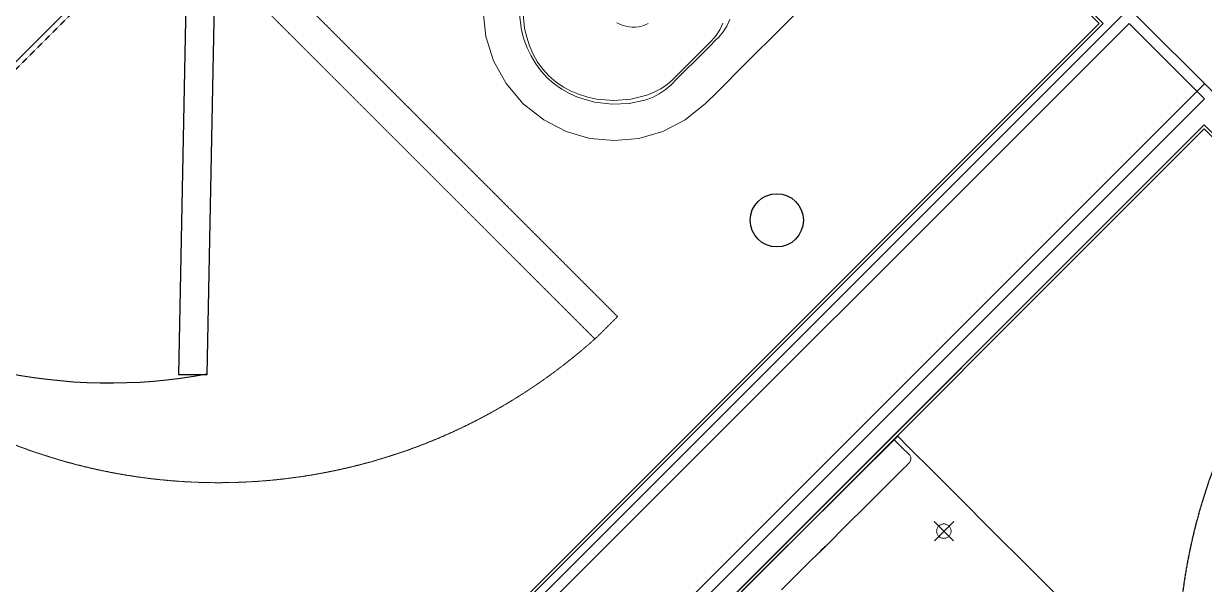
# Model space of a CAD drawing. Header units: millimetres. Extents: x 186805 to 449048, y 2167 to 51540.
# Drawn here: x 293701 to 295366, y 33255 to 34046 of the extents above; entities that cross this region are included whole.
import ezdxf

# ---------------------------------------------------------------- set-up
doc = ezdxf.new("R2010")
doc.units = ezdxf.units.MM
for name, pattern in [('BD$0$HIDDEN', [0.375, 0.25, -0.125]), ('HIDDEN', [0.375, 0.25, -0.125]), ('HIDDEN2', [0.1875, 0.125, -0.0625])]:
    doc.linetypes.add(name, pattern=pattern)
for name, color, linetype, lineweight in [('0-60x60-C', 3, 'CONTINUOUS', 13), ('0-AKL-P1 TILES', 8, 'CONTINUOUS', 13), ('3117.NEW ID XR$0$BD$0$0-sanitary', 1, 'CONTINUOUS', 20), ('ARCHITRAVE', 2, 'CONTINUOUS', 13), ('BD$0$0-sanitary', 1, 'CONTINUOUS', 20), ('BD$0$0-tiles', 9, 'CONTINUOUS', 5), ('BD$0$a-door', 8, 'CONTINUOUS', 9)]:
    doc.layers.add(name, color=color, linetype=linetype, lineweight=lineweight)
for name, color, linetype in [('3117.NEW ID XR$0$A-HATCH', 8, 'CONTINUOUS'), ('A-ABOVE DOOR', 1, 'HIDDEN2'), ('a-door', 4, 'CONTINUOUS'), ('a-wall', 140, 'CONTINUOUS'), ('BB$0$DOOR', 9, 'HIDDEN'), ('FIRST FLR DRAINAGExref-(NID-R2)$0$TYPCAL FLR DRAINAGE_xref(NID-R1)$0$M-FLOOR DRAIN', 7, 'CONTINUOUS')]:
    doc.layers.add(name, color=color, linetype=linetype)

# ---------------------------------------------------------------- blocks, each defined once
blk = doc.blocks.new('A$C7C4A1575')
at = {"layer": 'A-ABOVE DOOR', "color": 8}
blk.add_line((62852.4, 17889.4), (63510, 17231.8), dxfattribs=at)
at = {"layer": 'a-door', "color": 8, "lineweight": -3}
blk.add_lwpolyline([(63474.6, 17267.2), (63434.6, 17267.2), (63420.5, 17981.3), (63460.5, 17981.3)], close=True, dxfattribs=at)
blk.add_arc((63323.5, 17245.2), 748.7, 79.4573, 125.5935, dxfattribs=at)
at = {"layer": 'a-wall', "color": 8}
for p, q in [((64867.6, 17571.2), (63205.9, 19232.9)), ((63099.9, 19126.8), (64761.6, 17465.1)), ((64231.3, 16934.8), (65037.4, 17740.9))]:
    blk.add_line(p, q, dxfattribs=at)
blk = doc.blocks.new('A$C32DD6ECA')
at = {"layer": '0-60x60-C', "color": 16, "xscale": 0.04183124983683228, "yscale": 0.04183124983683228, "zscale": 0.04183124983683228, "rotation": 180}
blk.add_blockref('A$C7C4A1575', (4397.082, 2202.636), dxfattribs=at)
blk = doc.blocks.new('A$C5C977968')
at = {"layer": '3117.NEW ID XR$0$A-HATCH'}
blk.add_line((7703.2, 4582.1), (7809.3, 4476), dxfattribs=at)
at = {"layer": '3117.NEW ID XR$0$BD$0$0-sanitary', "linetype": 'Continuous'}
for points in [[(7602.6, 3774.1), (7582.3, 3794.4), (7559.7, 3817), (7510.6, 3866.1), (7461.5, 3915.2), (7438.9, 3937.8), (7418.6, 3958.1), (7401.5, 3975.2), (7388.3, 3988.4), (7379.8, 3996.9), (7377.6, 3999.1), (7376.8, 3999.9), (7376.1, 3999.1), (7373.9, 3997), (7365.6, 3988.7), (7352.7, 3975.9), (7336, 3959.3), (7316.2, 3939.7), (7294.2, 3917.7), (7246.2, 3870), (7198.3, 3822.4), (7176.2, 3800.4), (7156.5, 3780.8)], [(7265.9, 3835.6), (7266.2, 3835.9), (7267.3, 3837), (7269, 3838.7), (7271.4, 3841), (7274.3, 3843.9), (7277.7, 3847.3), (7285.9, 3855.5), (7295.5, 3865.2), (7306.4, 3876), (7329.9, 3899.4), (7353.4, 3922.9), (7364.2, 3933.7), (7373.9, 3943.4), (7382, 3951.5), (7385.5, 3954.9), (7388.4, 3957.8), (7390.7, 3960.2), (7392.4, 3961.9), (7393.5, 3963), (7393.9, 3963.3), (7394.7, 3965), (7395.2, 3967.6), (7395, 3970.5), (7393.6, 3973), (7392.3, 3974.3), (7390.3, 3976.4), (7384.8, 3981.8), (7372.2, 3994.4)], [(7427.9, 3879.7), (7455.2, 3852.4)], [(7428.4, 3852.4), (7455.8, 3879.7)], [(7449, 3858.7), (7448.2, 3858), (7447.4, 3857.4), (7446.6, 3856.9), (7445.6, 3856.4), (7444.7, 3856.1), (7443.8, 3855.9), (7442.8, 3855.8), (7441.8, 3855.7), (7440.8, 3855.8), (7439.9, 3855.9), (7438.9, 3856.1), (7438, 3856.5), (7437.1, 3856.9), (7436.2, 3857.4), (7435.4, 3858), (7434.6, 3858.7), (7433.9, 3859.5), (7433.3, 3860.3), (7432.8, 3861.2), (7432.4, 3862.1), (7432, 3863), (7431.8, 3864), (7431.7, 3864.9), (7431.6, 3865.9), (7431.7, 3866.9), (7431.8, 3867.9), (7432, 3868.8), (7432.4, 3869.7), (7432.8, 3870.7), (7433.3, 3871.5), (7433.9, 3872.3), (7434.6, 3873.1), (7435.4, 3873.8), (7436.2, 3874.4), (7437.1, 3874.9), (7438, 3875.4), (7438.9, 3875.7), (7439.9, 3875.9), (7440.8, 3876.1), (7441.8, 3876.1), (7442.8, 3876.1), (7443.8, 3875.9), (7444.7, 3875.7), (7445.7, 3875.3), (7446.6, 3874.9), (7447.4, 3874.4), (7448.3, 3873.8), (7449, 3873.1), (7449.7, 3872.3), (7450.3, 3871.5), (7450.8, 3870.6), (7451.3, 3869.7), (7451.6, 3868.8), (7451.8, 3867.8), (7452, 3866.9), (7452, 3865.9), (7452, 3864.9), (7451.8, 3863.9), (7451.6, 3863), (7451.3, 3862.1), (7450.8, 3861.2), (7450.3, 3860.3), (7449.7, 3859.5), (7449, 3858.7)], [(7274.1, 3844.4), (7273.8, 3844.1), (7272.7, 3843), (7271.1, 3841.4), (7268.8, 3839.1), (7266.1, 3836.4), (7262.8, 3833.1), (7254.9, 3825.2), (7245.6, 3816), (7235.2, 3805.6), (7212.7, 3783.1)]]:
    blk.add_lwpolyline(points, dxfattribs=at)
at = {"layer": 'a-wall'}
for p, q in [((6041.5, 2920.4), (7703.2, 4582.1)), ((7809.3, 4476), (6147.6, 2814.3)), ((7809.3, 4476), (6147.6, 2814.3)), ((7809.3, 4476), (6147.6, 2814.3)), ((7774, 4440.6), (6147.6, 2814.3)), ((7774, 4440.6), (6147.6, 2814.3))]:
    blk.add_line(p, q, dxfattribs=at)
at = {"layer": 'ARCHITRAVE'}
blk.add_line((6376.3, 4772.2), (5818.3, 4214.2), dxfattribs=at)
at = {"layer": 'BB$0$DOOR'}
blk.add_arc((8568.7, 3675.8), 796.8, 134.5682, 221.7957, dxfattribs=at)
blk.add_arc((8568.7, 3675.8), 796.8, 134.5682, 221.7957, dxfattribs=at)
blk.add_arc((8568.7, 3675.8), 796.8, 134.5682, 221.7957, dxfattribs=at)
at = {"layer": 'BD$0$0-sanitary'}
for points in [[(6791.8, 4599.1), (6795.8, 4563.7), (6806.6, 4529.5), (6824.1, 4497.6), (6848.4, 4469), (6848.4, 4469)], [(6848.4, 4469), (6877.2, 4446.1), (6908.9, 4429.9), (6942.5, 4420.1), (6977, 4416.9), (7011.6, 4420.1), (7045.1, 4430), (7076.8, 4446.3), (7105.6, 4469.2), (7108.9, 4472.5), (7118.2, 4481.8), (7132.7, 4496.3), (7151.7, 4515.3), (7174.3, 4537.9), (7199.8, 4563.4), (7256.1, 4619.7), (7314.3, 4677.9), (7342.2, 4705.8), (7368.1, 4731.7), (7391.4, 4755), (7411.2, 4774.8), (7426.7, 4790.3), (7437.1, 4800.7)], [(6842.5, 4598.2), (6846.1, 4572.8), (6849.4, 4560.3), (6853.8, 4548.1), (6859.4, 4536.4), (6866, 4525.2), (6873.7, 4514.8), (6882.6, 4505.3), (6892.2, 4497), (6902.6, 4489.8), (6913.6, 4483.6), (6925.1, 4478.5), (6949.1, 4471.4), (6973.6, 4468.3), (6997.6, 4469.2), (7020.1, 4474.1), (7030.5, 4478), (7040.1, 4482.8), (7048.8, 4488.6), (7056.6, 4495.3), (7057.3, 4496.1), (7059.5, 4498.2), (7062.8, 4501.6), (7067.1, 4505.9), (7077.9, 4516.7), (7090.3, 4529.1), (7102.7, 4541.5), (7113.6, 4552.3), (7117.9, 4556.7), (7121.2, 4560), (7123.4, 4562.1), (7124.1, 4562.9), (7130.4, 4570.3), (7135.7, 4578.6), (7139.8, 4587.7)], [(6847.6, 4600.7), (6850.2, 4575.3), (6853.2, 4562.8), (6857.2, 4550.6), (6862.4, 4538.9), (6868.7, 4527.7), (6876.3, 4517.3), (6885.1, 4507.8), (6894.7, 4499.6), (6905.1, 4492.6), (6916.1, 4486.7), (6927.6, 4481.9), (6939.5, 4478.2), (6951.6, 4475.6), (6976.1, 4473.4), (7000.1, 4475.3), (7022.6, 4480.9), (7033, 4485.1), (7042.6, 4490.2), (7051.4, 4496.2), (7059.1, 4502.9), (7059.7, 4503.5), (7061.4, 4505.3), (7064.2, 4508), (7067.7, 4511.5), (7076.5, 4520.3), (7086.5, 4530.4), (7096.6, 4540.5), (7105.4, 4549.2), (7108.9, 4552.8), (7111.6, 4555.5), (7113.4, 4557.2), (7114, 4557.8), (7120.3, 4565.2), (7125.6, 4573.4), (7129.9, 4582.5)], [(7024.4, 4582.4), (7020.2, 4580.2), (7015.8, 4578.5), (7011.3, 4577.5), (7006.8, 4576.9), (7002.2, 4576.9), (6997.7, 4577.4), (6988.7, 4579.6), (6980.2, 4583.3)]]:
    blk.add_lwpolyline(points, dxfattribs=at)
at = {"layer": 'BD$0$0-sanitary', "linetype": 'Continuous'}
for points in [[(7602.6, 3774.1), (7582.3, 3794.4), (7559.7, 3817), (7510.6, 3866.1), (7461.5, 3915.2), (7438.9, 3937.8), (7418.6, 3958.1), (7401.5, 3975.2), (7388.3, 3988.4), (7379.8, 3996.9), (7377.6, 3999.1), (7376.8, 3999.9), (7376.1, 3999.1), (7373.9, 3997), (7365.6, 3988.7), (7352.7, 3975.9), (7336, 3959.3), (7316.2, 3939.7), (7294.2, 3917.7), (7246.2, 3870), (7198.3, 3822.4), (7176.2, 3800.4), (7156.5, 3780.8)], [(7602.6, 3774.1), (7582.3, 3794.4), (7559.7, 3817), (7510.6, 3866.1), (7461.5, 3915.2), (7438.9, 3937.8), (7418.6, 3958.1), (7401.5, 3975.2), (7388.3, 3988.4), (7379.8, 3996.9), (7377.6, 3999.1), (7376.8, 3999.9), (7376.1, 3999.1), (7373.9, 3997), (7365.6, 3988.7), (7352.7, 3975.9), (7336, 3959.3), (7316.2, 3939.7), (7294.2, 3917.7), (7246.2, 3870), (7198.3, 3822.4), (7176.2, 3800.4), (7156.5, 3780.8)], [(7602.6, 3774.1), (7582.3, 3794.4), (7559.7, 3817), (7510.6, 3866.1), (7461.5, 3915.2), (7438.9, 3937.8), (7418.6, 3958.1), (7401.5, 3975.2), (7388.3, 3988.4), (7379.8, 3996.9), (7377.6, 3999.1), (7376.8, 3999.9), (7376.1, 3999.1), (7373.9, 3997), (7365.6, 3988.7), (7352.7, 3975.9), (7336, 3959.3), (7316.2, 3939.7), (7294.2, 3917.7), (7246.2, 3870), (7198.3, 3822.4), (7176.2, 3800.4), (7156.5, 3780.8)], [(7602.6, 3774.1), (7582.3, 3794.4), (7559.7, 3817), (7510.6, 3866.1), (7461.5, 3915.2), (7438.9, 3937.8), (7418.6, 3958.1), (7401.5, 3975.2), (7388.3, 3988.4), (7379.8, 3996.9), (7377.6, 3999.1), (7376.8, 3999.9), (7376.1, 3999.1), (7373.9, 3997), (7365.6, 3988.7), (7352.7, 3975.9), (7336, 3959.3), (7316.2, 3939.7), (7294.2, 3917.7), (7246.2, 3870), (7198.3, 3822.4), (7176.2, 3800.4), (7156.5, 3780.8)], [(7265.9, 3835.6), (7266.2, 3835.9), (7267.3, 3837), (7269, 3838.7), (7271.4, 3841), (7274.3, 3843.9), (7277.7, 3847.3), (7285.9, 3855.5), (7295.5, 3865.2), (7306.4, 3876), (7329.9, 3899.4), (7353.4, 3922.9), (7364.2, 3933.7), (7373.9, 3943.4), (7382, 3951.5), (7385.5, 3954.9), (7388.4, 3957.8), (7390.7, 3960.2), (7392.4, 3961.9), (7393.5, 3963), (7393.9, 3963.3), (7394.7, 3965), (7395.2, 3967.6), (7395, 3970.5), (7393.6, 3973), (7392.3, 3974.3), (7390.3, 3976.4), (7384.8, 3981.8), (7372.2, 3994.4)], [(7265.9, 3835.6), (7266.2, 3835.9), (7267.3, 3837), (7269, 3838.7), (7271.4, 3841), (7274.3, 3843.9), (7277.7, 3847.3), (7285.9, 3855.5), (7295.5, 3865.2), (7306.4, 3876), (7329.9, 3899.4), (7353.4, 3922.9), (7364.2, 3933.7), (7373.9, 3943.4), (7382, 3951.5), (7385.5, 3954.9), (7388.4, 3957.8), (7390.7, 3960.2), (7392.4, 3961.9), (7393.5, 3963), (7393.9, 3963.3), (7394.7, 3965), (7395.2, 3967.6), (7395, 3970.5), (7393.6, 3973), (7392.3, 3974.3), (7390.3, 3976.4), (7384.8, 3981.8), (7372.2, 3994.4)], [(7265.9, 3835.6), (7266.2, 3835.9), (7267.3, 3837), (7269, 3838.7), (7271.4, 3841), (7274.3, 3843.9), (7277.7, 3847.3), (7285.9, 3855.5), (7295.5, 3865.2), (7306.4, 3876), (7329.9, 3899.4), (7353.4, 3922.9), (7364.2, 3933.7), (7373.9, 3943.4), (7382, 3951.5), (7385.5, 3954.9), (7388.4, 3957.8), (7390.7, 3960.2), (7392.4, 3961.9), (7393.5, 3963), (7393.9, 3963.3), (7394.7, 3965), (7395.2, 3967.6), (7395, 3970.5), (7393.6, 3973), (7392.3, 3974.3), (7390.3, 3976.4), (7384.8, 3981.8), (7372.2, 3994.4)], [(7265.9, 3835.6), (7266.2, 3835.9), (7267.3, 3837), (7269, 3838.7), (7271.4, 3841), (7274.3, 3843.9), (7277.7, 3847.3), (7285.9, 3855.5), (7295.5, 3865.2), (7306.4, 3876), (7329.9, 3899.4), (7353.4, 3922.9), (7364.2, 3933.7), (7373.9, 3943.4), (7382, 3951.5), (7385.5, 3954.9), (7388.4, 3957.8), (7390.7, 3960.2), (7392.4, 3961.9), (7393.5, 3963), (7393.9, 3963.3), (7394.7, 3965), (7395.2, 3967.6), (7395, 3970.5), (7393.6, 3973), (7392.3, 3974.3), (7390.3, 3976.4), (7384.8, 3981.8), (7372.2, 3994.4)], [(7427.9, 3879.7), (7455.2, 3852.4)], [(7427.9, 3879.7), (7455.2, 3852.4)], [(7427.9, 3879.7), (7455.2, 3852.4)], [(7427.9, 3879.7), (7455.2, 3852.4)], [(7428.4, 3852.4), (7455.8, 3879.7)], [(7428.4, 3852.4), (7455.8, 3879.7)], [(7428.4, 3852.4), (7455.8, 3879.7)], [(7428.4, 3852.4), (7455.8, 3879.7)], [(7449, 3858.7), (7448.2, 3858), (7447.4, 3857.4), (7446.6, 3856.9), (7445.6, 3856.4), (7444.7, 3856.1), (7443.8, 3855.9), (7442.8, 3855.8), (7441.8, 3855.7), (7440.8, 3855.8), (7439.9, 3855.9), (7438.9, 3856.1), (7438, 3856.5), (7437.1, 3856.9), (7436.2, 3857.4), (7435.4, 3858), (7434.6, 3858.7), (7433.9, 3859.5), (7433.3, 3860.3), (7432.8, 3861.2), (7432.4, 3862.1), (7432, 3863), (7431.8, 3864), (7431.7, 3864.9), (7431.6, 3865.9), (7431.7, 3866.9), (7431.8, 3867.9), (7432, 3868.8), (7432.4, 3869.7), (7432.8, 3870.7), (7433.3, 3871.5), (7433.9, 3872.3), (7434.6, 3873.1), (7435.4, 3873.8), (7436.2, 3874.4), (7437.1, 3874.9), (7438, 3875.4), (7438.9, 3875.7), (7439.9, 3875.9), (7440.8, 3876.1), (7441.8, 3876.1), (7442.8, 3876.1), (7443.8, 3875.9), (7444.7, 3875.7), (7445.7, 3875.3), (7446.6, 3874.9), (7447.4, 3874.4), (7448.3, 3873.8), (7449, 3873.1), (7449.7, 3872.3), (7450.3, 3871.5), (7450.8, 3870.6), (7451.3, 3869.7), (7451.6, 3868.8), (7451.8, 3867.8), (7452, 3866.9), (7452, 3865.9), (7452, 3864.9), (7451.8, 3863.9), (7451.6, 3863), (7451.3, 3862.1), (7450.8, 3861.2), (7450.3, 3860.3), (7449.7, 3859.5), (7449, 3858.7)], [(7449, 3858.7), (7448.2, 3858), (7447.4, 3857.4), (7446.6, 3856.9), (7445.6, 3856.4), (7444.7, 3856.1), (7443.8, 3855.9), (7442.8, 3855.8), (7441.8, 3855.7), (7440.8, 3855.8), (7439.9, 3855.9), (7438.9, 3856.1), (7438, 3856.5), (7437.1, 3856.9), (7436.2, 3857.4), (7435.4, 3858), (7434.6, 3858.7), (7433.9, 3859.5), (7433.3, 3860.3), (7432.8, 3861.2), (7432.4, 3862.1), (7432, 3863), (7431.8, 3864), (7431.7, 3864.9), (7431.6, 3865.9), (7431.7, 3866.9), (7431.8, 3867.9), (7432, 3868.8), (7432.4, 3869.7), (7432.8, 3870.7), (7433.3, 3871.5), (7433.9, 3872.3), (7434.6, 3873.1), (7435.4, 3873.8), (7436.2, 3874.4), (7437.1, 3874.9), (7438, 3875.4), (7438.9, 3875.7), (7439.9, 3875.9), (7440.8, 3876.1), (7441.8, 3876.1), (7442.8, 3876.1), (7443.8, 3875.9), (7444.7, 3875.7), (7445.7, 3875.3), (7446.6, 3874.9), (7447.4, 3874.4), (7448.3, 3873.8), (7449, 3873.1), (7449.7, 3872.3), (7450.3, 3871.5), (7450.8, 3870.6), (7451.3, 3869.7), (7451.6, 3868.8), (7451.8, 3867.8), (7452, 3866.9), (7452, 3865.9), (7452, 3864.9), (7451.8, 3863.9), (7451.6, 3863), (7451.3, 3862.1), (7450.8, 3861.2), (7450.3, 3860.3), (7449.7, 3859.5), (7449, 3858.7)], [(7449, 3858.7), (7448.2, 3858), (7447.4, 3857.4), (7446.6, 3856.9), (7445.6, 3856.4), (7444.7, 3856.1), (7443.8, 3855.9), (7442.8, 3855.8), (7441.8, 3855.7), (7440.8, 3855.8), (7439.9, 3855.9), (7438.9, 3856.1), (7438, 3856.5), (7437.1, 3856.9), (7436.2, 3857.4), (7435.4, 3858), (7434.6, 3858.7), (7433.9, 3859.5), (7433.3, 3860.3), (7432.8, 3861.2), (7432.4, 3862.1), (7432, 3863), (7431.8, 3864), (7431.7, 3864.9), (7431.6, 3865.9), (7431.7, 3866.9), (7431.8, 3867.9), (7432, 3868.8), (7432.4, 3869.7), (7432.8, 3870.7), (7433.3, 3871.5), (7433.9, 3872.3), (7434.6, 3873.1), (7435.4, 3873.8), (7436.2, 3874.4), (7437.1, 3874.9), (7438, 3875.4), (7438.9, 3875.7), (7439.9, 3875.9), (7440.8, 3876.1), (7441.8, 3876.1), (7442.8, 3876.1), (7443.8, 3875.9), (7444.7, 3875.7), (7445.7, 3875.3), (7446.6, 3874.9), (7447.4, 3874.4), (7448.3, 3873.8), (7449, 3873.1), (7449.7, 3872.3), (7450.3, 3871.5), (7450.8, 3870.6), (7451.3, 3869.7), (7451.6, 3868.8), (7451.8, 3867.8), (7452, 3866.9), (7452, 3865.9), (7452, 3864.9), (7451.8, 3863.9), (7451.6, 3863), (7451.3, 3862.1), (7450.8, 3861.2), (7450.3, 3860.3), (7449.7, 3859.5), (7449, 3858.7)], [(7449, 3858.7), (7448.2, 3858), (7447.4, 3857.4), (7446.6, 3856.9), (7445.6, 3856.4), (7444.7, 3856.1), (7443.8, 3855.9), (7442.8, 3855.8), (7441.8, 3855.7), (7440.8, 3855.8), (7439.9, 3855.9), (7438.9, 3856.1), (7438, 3856.5), (7437.1, 3856.9), (7436.2, 3857.4), (7435.4, 3858), (7434.6, 3858.7), (7433.9, 3859.5), (7433.3, 3860.3), (7432.8, 3861.2), (7432.4, 3862.1), (7432, 3863), (7431.8, 3864), (7431.7, 3864.9), (7431.6, 3865.9), (7431.7, 3866.9), (7431.8, 3867.9), (7432, 3868.8), (7432.4, 3869.7), (7432.8, 3870.7), (7433.3, 3871.5), (7433.9, 3872.3), (7434.6, 3873.1), (7435.4, 3873.8), (7436.2, 3874.4), (7437.1, 3874.9), (7438, 3875.4), (7438.9, 3875.7), (7439.9, 3875.9), (7440.8, 3876.1), (7441.8, 3876.1), (7442.8, 3876.1), (7443.8, 3875.9), (7444.7, 3875.7), (7445.7, 3875.3), (7446.6, 3874.9), (7447.4, 3874.4), (7448.3, 3873.8), (7449, 3873.1), (7449.7, 3872.3), (7450.3, 3871.5), (7450.8, 3870.6), (7451.3, 3869.7), (7451.6, 3868.8), (7451.8, 3867.8), (7452, 3866.9), (7452, 3865.9), (7452, 3864.9), (7451.8, 3863.9), (7451.6, 3863), (7451.3, 3862.1), (7450.8, 3861.2), (7450.3, 3860.3), (7449.7, 3859.5), (7449, 3858.7)], [(7274.1, 3844.4), (7273.8, 3844.1), (7272.7, 3843), (7271.1, 3841.4), (7268.8, 3839.1), (7266.1, 3836.4), (7262.8, 3833.1), (7254.9, 3825.2), (7245.6, 3816), (7235.2, 3805.6), (7212.7, 3783.1)], [(7274.1, 3844.4), (7273.8, 3844.1), (7272.7, 3843), (7271.1, 3841.4), (7268.8, 3839.1), (7266.1, 3836.4), (7262.8, 3833.1), (7254.9, 3825.2), (7245.6, 3816), (7235.2, 3805.6), (7212.7, 3783.1)], [(7274.1, 3844.4), (7273.8, 3844.1), (7272.7, 3843), (7271.1, 3841.4), (7268.8, 3839.1), (7266.1, 3836.4), (7262.8, 3833.1), (7254.9, 3825.2), (7245.6, 3816), (7235.2, 3805.6), (7212.7, 3783.1)], [(7274.1, 3844.4), (7273.8, 3844.1), (7272.7, 3843), (7271.1, 3841.4), (7268.8, 3839.1), (7266.1, 3836.4), (7262.8, 3833.1), (7254.9, 3825.2), (7245.6, 3816), (7235.2, 3805.6), (7212.7, 3783.1)]]:
    blk.add_lwpolyline(points, dxfattribs=at)
at = {"layer": 'BD$0$0-tiles'}
for p, q in [((7666.5, 4582.1), (7169.4, 5079.1)), ((7660.8, 4582.1), (7169.4, 5073.5)), ((6041.5, 2957.1), (7666.5, 4582.1)), ((6041.5, 2962.8), (7660.8, 4582.1)), ((6184.4, 2814.3), (7809.2, 4439.1)), ((6184.4, 2814.3), (7809.2, 4439.1)), ((7809.2, 4439.1), (6184.4, 2814.3)), ((6190, 2814.3), (7809.2, 4433.5)), ((6190, 2814.3), (7809.2, 4433.5)), ((7809.2, 4433.5), (6190, 2814.3)), ((7809.2, 4439.1), (7969.6, 4278.7)), ((7809.2, 4439.1), (7969.6, 4278.7)), ((7809.2, 4433.5), (7966.8, 4275.9)), ((7809.2, 4433.5), (7966.8, 4275.9))]:
    blk.add_line(p, q, dxfattribs=at)
at = {"layer": 'BD$0$a-door', "linetype": 'BD$0$HIDDEN'}
for p, q in [((6415.7, 4734.4), (6981.4, 4168.7)), ((6949.6, 4136.9), (6383.9, 4702.5)), ((6981.4, 4168.7), (6949.6, 4136.9))]:
    blk.add_line(p, q, dxfattribs=at)
blk.add_arc((6418.3, 4731.1), 796.8, 224.5682, 311.7957, dxfattribs=at)
at = {"layer": 'FIRST FLR DRAINAGExref-(NID-R2)$0$TYPCAL FLR DRAINAGE_xref(NID-R1)$0$M-FLOOR DRAIN'}
blk.add_circle((7206.1, 4304.5), 37.5, dxfattribs=at)

msp = doc.modelspace()

# ---------------------------------------------------------------- block references
at = {"layer": '0-60x60-C', "color": 16, "xscale": -23.90557308239969, "yscale": 23.90557308239969, "zscale": 23.90557308239969}
msp.add_blockref('A$C32DD6ECA', (335613.6, -1123), dxfattribs=at)
at = {"layer": '0-AKL-P1 TILES', "color": 1}
msp.add_blockref('A$C5C977968', (287557.1, 29463.8), dxfattribs=at)

doc.saveas('drawing.dxf')
